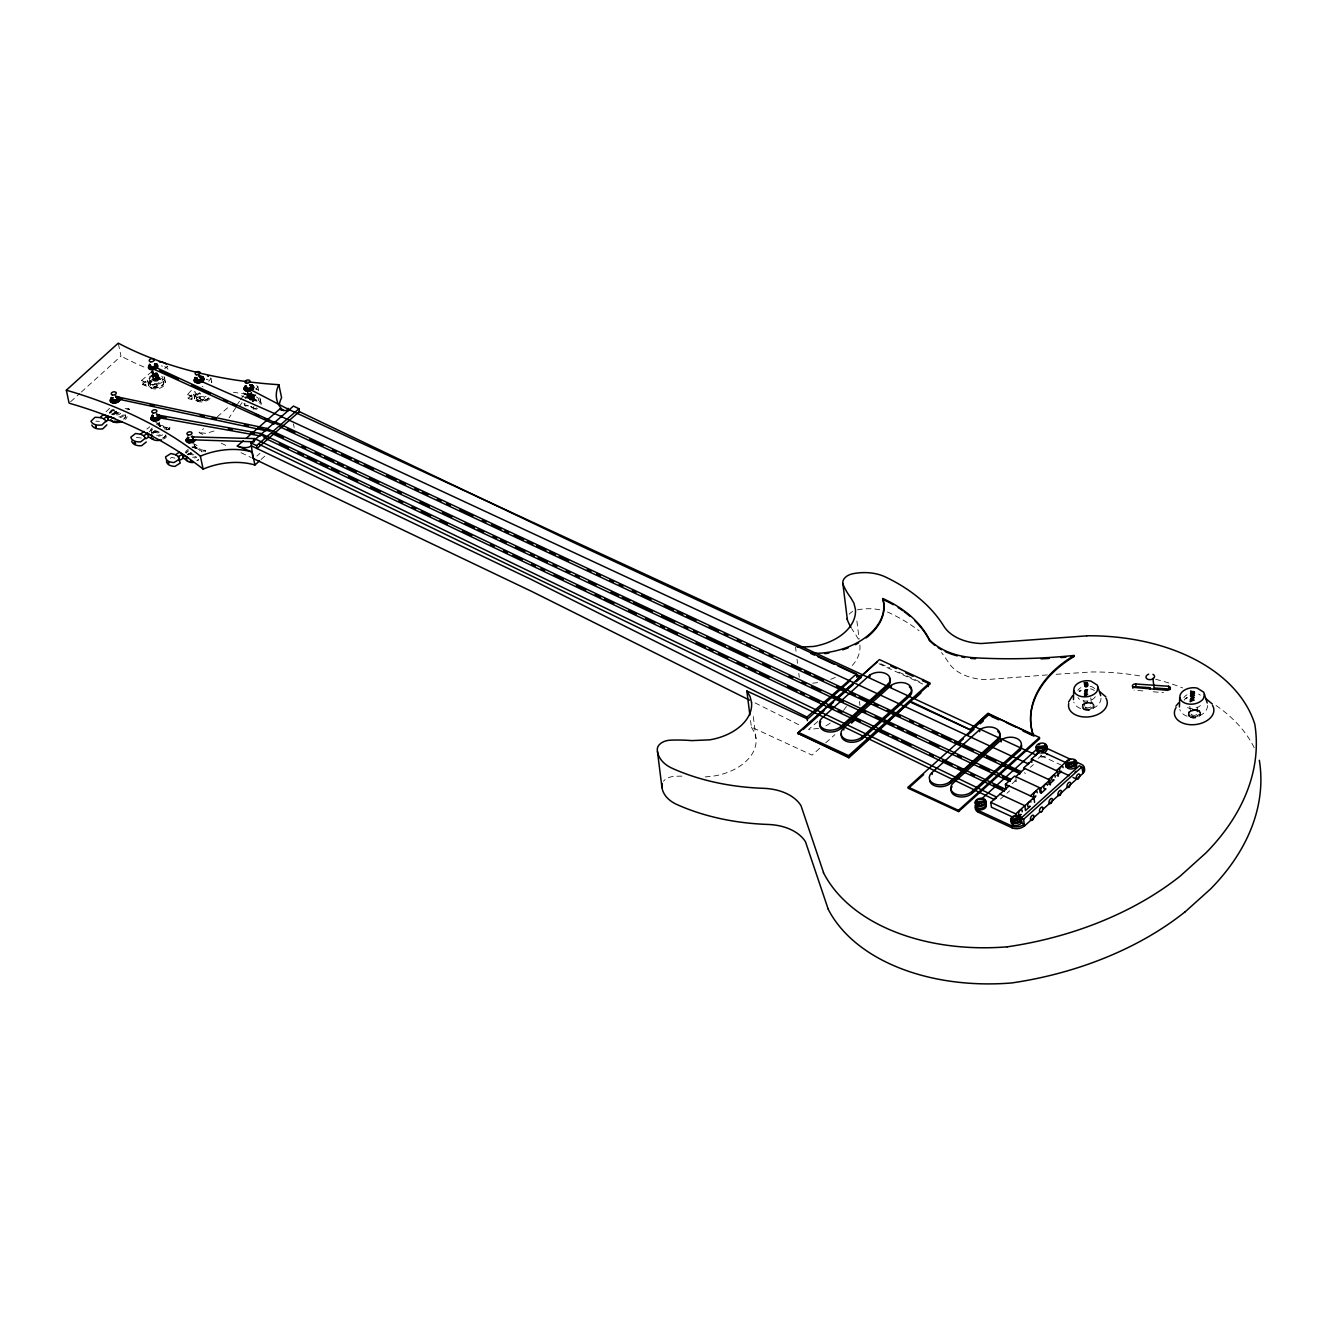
<?xml version="1.0" encoding="UTF-8"?>
<svg xmlns="http://www.w3.org/2000/svg" width="1327" height="1327" viewBox="0 0 1327 1327"><rect width="100%" height="100%" fill="white"/><g stroke="black" fill="none" stroke-linecap="round" stroke-linejoin="round"><path stroke-width="0.75" stroke-dasharray="5 3.75" d="M1101.028 698.201C1100.597 710.774 1077.972 713.744 1073.775 702.099M1207.537 705.566C1207.089 718.355 1184.049 721.39 1179.769 709.53M158.377 378.56C144.643 376.768 164.249 386.937 157.216 373.202M251.118 392.61L253.042 401.517L253.623 399.228L249.609 399.692L248.049 392.56M168.496 429.732C171.083 429.5 167.584 426.581 168.065 429.649M168.761 429.716L169.027 428.704M196.23 448.36L195.351 446.054M155.641 422.135L165.676 427.609L169.242 427.659A1.742 1.078 -12.6 0 1 169.043 429.683L169.209 429.583M155.84 430.296L156.536 431.723L158.991 431.789M202.019 400.024C206.548 398.664 199.614 400.688 202.567 399.327M167.965 429.351L169.027 429.533M169.408 429.367L168.015 429.202M155.425 386.771L154.33 386.572L156.486 385.958L156.039 387.252L154.579 387.086L155.657 386.704M245.279 398.216A8.559 5.126 -11.4 0 1 255.298 395.496L244.483 393.854L245.263 397.801L249.974 398.515L251.45 395.396L255.912 394.816M202.102 400.107L203.28 400.041L202.401 399.41M235.808 407.638L229.107 417.823M155.74 387.053L156.337 386.738M237.5 404.221L239.507 401.252M240.502 399.775L244.483 393.854M239.291 406.692L242.277 402.247M245.263 397.801L247.32 394.766L251.45 395.396M256.045 389.491L257.902 386.721A10.915 6.552 -11.4 0 0 255.729 385.145M843.425 710.509L846.477 706.478M197.109 393.174A8.559 5.142 -11.3 0 0 198.337 401.252L188.285 398.598L187.489 394.65L191.353 390.387M188.285 398.598L194.721 391.515M191.834 398.73L191.901 398.647A1.908 1.194 42.2 0 0 190.673 395.944A1.908 1.194 42.2 0 0 189.097 397.271A1.908 1.194 42.2 0 0 191.901 398.647M208.621 381.297L211.026 378.626A10.915 6.552 -11.3 0 0 210.578 377.979M253.855 408.069L252.711 407.472L253.905 406.626M106.077 411.801L110.406 407.522M109.842 412.813L112.712 409.977M1080.676 690.538L1079.879 690.903M70.613 401.766L79.786 393.472M81.312 392.079L121.006 356.1L118.252 343.146M256.907 456.024L259.992 453.27M261.021 459.524L265.599 455.41M819.688 748.312L812.091 755.129L751.381 727.113L750.369 719.085M825.759 742.838L834.882 734.644M1038.079 758.48L1041.114 755.76L1040.517 750.9M1012.119 783.71L1015.155 780.973L1014.558 776.129M1030.349 767.321L1033.385 764.584M1000.508 799.02L1009.615 790.826M157.83 379.804L156.271 372.671L157.05 376.603L162.276 378.593A8.559 5.142 -11.2 0 0 150.366 380.799A8.559 5.142 -11.2 0 0 151.56 387.982L142.354 384.482L141.574 380.534L152.306 371.129L154.264 380.501M142.354 384.482L155.176 373.235M164.697 368.624L167.567 366.103L168.347 370.051A10.915 6.569 -11.2 0 0 164.581 366.65M202.766 434.41L199.067 432.652L203.612 428.704M217.246 416.827L229.355 406.294M817.814 721.49L808.525 729.585L821.231 728.009M1186.985 698.035L1185.874 698.184M146.866 429.119L149.785 426.796M149.205 431.822L152.124 429.5M116.129 411.37L115.681 413.642L119.712 413.095M1079.067 691.467L1080.924 690.571L1079.166 691.4M1185.243 698.632L1187.018 698.002M126.911 409.728L128.819 409.678M185.282 452.905L188.583 450.798M170.337 458.263L171.78 457.4L174.865 458.163M1082.815 704.305L1087.46 701.734L1092.702 702.912L1093.415 707.407L1088.77 709.978L1083.529 708.8L1082.815 704.305L1082.932 705.267M1082.915 705.052L1087.543 702.481L1092.801 703.658M1083.562 709.016L1083.429 708.054L1088.687 709.232L1093.315 706.661L1093.431 707.623M1188.975 711.786L1193.703 709.165L1199.044 710.36L1199.774 714.938L1195.046 717.559L1189.705 716.364L1188.975 711.786L1189.108 712.765M1189.075 712.533L1193.786 709.912L1199.144 711.106M1189.722 716.58L1189.606 715.601L1194.947 716.796L1199.674 714.175L1199.79 715.153M203.28 451.163L204.839 451.13M213.962 431.01L206.299 433.348L199.067 432.652M166.771 429.583L168.479 429.268A1.742 1.078 -12.6 0 0 169.126 427.128L165.56 427.078L166.887 430.097M812.688 683.173L818.162 682.592M705.201 776.925L714.308 775.963A49.331 32.495 -7.1 0 0 756.008 738.442L753.039 714.357M125.186 408.666L128.039 408.417A1.742 1.078 -12.5 0 1 129.084 409.661L129.15 409.098M1047.351 674.912L985.861 679.656A48.701 32.08 -7.1 0 1 948.324 662.306A198.619 130.826 -7.1 0 0 941.506 652.602M1056.143 674.298L1091.275 671.976A190.574 125.534 -7.1 0 1 1142.132 676.339M187.489 394.65L199.664 398.15L203.927 397.171A8.559 5.142 -11.3 0 0 206 396.441M95.892 421.157L99.359 421.339M141.574 380.534L152.754 385.062L156.968 384.415A8.559 5.142 -11.2 0 0 164.034 376.52M1142.929 690.903L1134.685 690.206A2.637 1.742 -7.1 0 1 1134.054 690.073M1153.229 691.782L1163.53 692.661M136.399 437.363L141.375 438.059M249.957 398.531L249.177 394.567L249.974 398.515L256.094 399.46A8.559 5.126 -11.4 0 0 251.782 399.56M244.732 405.316L248.348 405.863A8.559 5.126 -11.4 0 1 243.919 403.524M192.432 453.967L190.856 452.938M153.069 375.093L152.306 371.129L153.086 375.077L157.067 376.586L156.287 372.638M200.443 393.588L199.564 393.107M880.713 663.732L889.803 667.945M898.91 672.159L920.756 682.26M879.005 663.799L922.696 684.002M1041.114 755.76L1060.721 764.816M1024.278 772.778L1025.472 773.342M1015.155 780.973L1016.349 781.537L1015.752 776.677M241.464 395.745L250.687 400.14L249.227 393.14M221.211 443.218L228.592 446.735M241.066 452.689L251.267 457.566M243.455 392.892L247.32 394.766M755.046 702.895L801.143 725.902M250.554 406.51L252.677 408.102M192.68 443.749C197.358 443.069 203.164 454.298 201.853 451.479M251.002 406.294L252.561 407.571A1.742 1.045 -11.4 0 0 253.805 407.688M199.664 398.15L201.339 399.958A1.742 1.045 -11.3 0 0 204.341 398.714L204.242 398.166A1.742 1.045 -11.3 0 1 201.24 399.427L199.564 397.619L203.927 397.171L204.341 398.714M165.676 427.609L166.555 428.77M194.87 447.78L193.991 446.121M858.387 639.199L855.218 633.759A115.482 76.054 -7.1 0 1 851.619 628.484M751.381 727.113L754.532 732.57L756.042 738.442M205.287 450.649L205.403 451.18A1.742 1.062 -12.7 0 0 204.69 450.583L201.14 449.687L204.557 450.052A1.742 1.062 -12.7 0 1 205.221 451.23M125.484 415.567L125.418 415.202A6.967 4.296 -12.5 0 1 122.864 419.597M114.686 413.576L113.807 409.612A3.152 1.941 -12.5 0 0 114.437 410.458M252.777 394.202L254.071 400.339M252.711 395.429L253.872 400.771M252.395 395.413L253.158 398.979M251.599 392.261L253.523 401.169M251.433 393.489L252.594 398.83M250.803 393.455L251.964 398.797M250.538 392.892L252.462 401.799M249.891 393.074L251.433 400.19M249.509 393.721L250.67 399.062M248.929 393.986L250.09 399.327M248.597 393.107L250.139 400.24M248.033 392.974L249.576 400.09M247.568 392.726L249.26 400.09M247.27 392.41L249.061 400.505M156.752 372.505L158.361 378.975M157.001 374.048L158.178 379.406M155.79 373.02L157.349 380.152M155.209 373.285L156.768 380.418M154.828 373.949L155.607 377.515M154.562 373.468L156.122 380.6M153.517 371.776L155.458 380.683M152.821 370.83L154.828 380.65M151.991 371.593L153.55 378.709M151.859 371.344L153.799 380.268M151.543 371.029L153.501 379.937M293.4 423.811L294.179 427.51M194.405 444.661L195.135 448.261M194.223 444.296L195.152 448.659M159.34 422.815L160.086 426.415M158.975 422.086L160.003 426.83M257.902 386.721L258.699 390.669M260.225 399.095L261.087 403.408M254.104 396.043L254.917 400.09M248.663 394.484L249.459 398.432M211.026 378.626L211.822 382.574A10.915 6.552 -11.3 0 0 206.232 379.356M193.825 394.517L194.671 398.83M164.548 377.78L165.394 382.093A8.559 5.142 -11.2 0 1 153.501 388.828A8.559 5.142 -11.2 0 1 152.058 380.036A8.559 5.142 -11.2 0 1 165.394 382.093M163.768 382.01A6.967 4.197 -11.2 0 1 154.081 387.501A6.967 4.197 -11.2 0 1 152.904 380.335A6.967 4.197 -11.2 0 1 163.768 382.01L163.835 382.375A6.967 4.197 -11.2 0 1 154.148 387.866A6.967 4.197 -11.2 0 1 152.97 380.7A6.967 4.197 -11.2 0 1 163.835 382.375M159.223 378.759A3.152 1.891 -11.2 0 0 154.314 378.013A3.152 1.891 -11.2 0 0 154.861 381.247A3.152 1.891 -11.2 0 0 159.223 378.759L158.427 374.712A3.152 1.891 -11.2 0 1 154.828 377.25A3.152 1.891 -11.2 0 1 152.505 374.861A3.152 1.891 -11.2 0 1 157.299 373.567M155.856 372.489L156.636 376.42M152.24 375.873L153.036 379.92M147.728 380.899L148.574 385.212M1199.044 710.36L1199.177 711.338M1197.253 707.026L1197.933 712.466M1194.947 716.796L1195.08 717.774M1193.703 709.165L1193.819 710.144M1189.821 706.246L1190.717 713.495M1092.702 702.912L1092.818 703.874M1090.728 697.869L1091.607 704.969M1088.687 709.232L1088.803 710.194M1087.46 701.734L1087.576 702.696M1083.86 700.656L1084.524 705.997M856.894 620.986L859.133 639.05M859.448 701.402L859.946 705.417M795.537 647.244L796.034 651.258M797.029 659.287L797.527 663.301M798.788 673.336L799.285 677.351M681.912 776.146A115.482 76.054 -7.1 0 0 674.68 776.312A12.49 8.227 -7.1 0 0 663.384 781.288M857.408 609.856A39.578 26.076 -7.1 0 1 882.521 610.42M887.448 612.012A39.578 26.076 -7.1 0 1 889.72 613.008A198.619 130.826 -7.1 0 1 919.064 630.723M849.197 614.136A12.49 8.227 -7.1 0 1 852.73 611.465M1155.668 679.291A190.574 125.534 -7.1 0 1 1182.639 687.917M1216.03 705.5A190.574 125.534 -7.1 0 1 1254.197 747.682M859.863 645.071A49.331 32.495 -7.1 0 1 850.59 667.232M835.33 677.4A49.331 32.495 -7.1 0 1 830.42 679.374M1045.377 756.125A5.291 3.483 -7.1 0 1 1038.958 756.473M161.347 365.92A10.915 6.569 -11.2 0 1 162.491 366.086M150.78 384.034A8.559 5.142 -11.2 0 1 148.425 378.145A8.559 5.142 -11.2 0 1 157.498 374.032M161.728 376.171A6.967 4.197 -11.2 0 1 157.415 383.354A6.967 4.197 -11.2 0 1 149.47 379.124A6.967 4.197 -11.2 0 1 160.501 375.508M157.067 385.46A1.742 1.045 -11.2 0 1 153.915 386.505M157.2 424.789A1.908 0.929 51.5 0 1 158.278 423.661A1.908 0.929 51.5 0 1 159.771 426.332M156.968 424.474A1.908 0.929 51.5 0 1 157.498 423.495A1.908 0.929 51.5 0 1 159.058 424.524M159.34 424.922A1.908 0.929 51.5 0 1 159.671 426.398M151.825 433.133A8.559 5.275 -12.6 0 1 154.844 430.728M166.671 436.633A8.559 5.275 -12.6 0 1 163.652 439.055M151.908 433.498A8.559 5.275 -12.6 0 1 154.927 431.076M165.875 434.841A6.967 4.28 -12.6 0 1 162.757 437.943M153.202 433.431A6.967 4.28 -12.6 0 1 155.657 431.457M165.958 435.206A6.967 4.28 -12.6 0 1 162.839 438.308M154.347 432.718A6.967 4.28 -12.6 0 1 157.382 431.142M162.707 434.808A8.559 5.275 -12.6 0 1 158.51 436.152M150.167 430.678A8.559 5.275 -12.6 0 1 152.273 427.957M158.178 425.519A8.559 5.275 -12.6 0 1 164.183 426.183M159.207 432.602A3.152 1.941 -12.6 0 1 155.69 432.22A3.152 1.941 -12.6 0 1 156.105 429.782M160.252 434.758A6.967 4.28 -12.6 0 1 156.702 435.289M151.759 432.95A6.967 4.28 -12.6 0 1 152.34 429.55M163.105 427.045A6.967 4.28 -12.6 0 1 165.195 429.815M158.958 424.939A3.152 1.941 -12.6 0 1 160.55 426.398M187.605 454.829A8.559 5.258 -12.7 0 1 191.022 452.64M198.519 459.573A6.967 4.28 -12.7 0 1 196.977 460.353M188.766 454.896A6.967 4.28 -12.7 0 1 191.569 453.121M198.586 459.922A6.967 4.28 -12.7 0 1 197.059 460.718M190.109 454.265A6.967 4.28 -12.7 0 1 191.652 453.469M196.711 457.317A8.559 5.258 -12.7 0 1 194.605 457.981M185.564 451.96A8.559 5.258 -12.7 0 1 188.185 449.389M192.183 447.746A8.559 5.258 -12.7 0 1 200.012 448.642M187.522 454.464A8.559 5.258 -12.7 0 1 189.048 453.27M193.842 454.746A3.152 1.941 -12.7 0 1 190.308 453.054M196.097 456.488A6.967 4.28 -12.7 0 1 192.581 457.284M186.576 453.287A6.967 4.28 -12.7 0 1 187.903 451.014M195.932 448.476A6.967 4.28 -12.7 0 1 200.178 451.313M192.05 447A3.152 1.941 -12.7 0 1 195.351 447.713M111.866 414.455A8.559 5.275 -12.5 0 1 117.406 411.619M113.127 414.887A6.967 4.296 -12.5 0 1 119.43 412.315M127.077 416.595A8.559 5.275 -12.5 0 1 125.451 419.398M111.949 414.82A8.559 5.275 -12.5 0 1 119.695 411.652M125.003 414.538A6.967 4.296 -12.5 0 1 122.947 419.946M114.454 414.256A6.967 4.296 -12.5 0 1 119.513 412.664M120.641 413.211A3.152 1.941 -12.5 0 1 115.598 414.588A3.152 1.941 -12.5 0 1 116.527 411.237M124.506 415.169A8.559 5.275 -12.5 0 1 118.966 418.005M109.395 413.377A8.559 5.275 -12.5 0 1 112.546 409.38M123.262 414.737A6.967 4.296 -12.5 0 1 116.958 417.308M110.937 413.278A6.967 4.296 -12.5 0 1 113.508 410.026M128.155 408.948A1.742 1.078 -12.5 0 1 129.266 409.612M208.671 397.801A6.967 4.18 -11.3 0 1 197.789 399.792A6.967 4.18 -11.3 0 1 199.647 392.925M210.064 398.515A8.559 5.142 -11.3 0 1 197.524 401.318A8.559 5.142 -11.3 0 1 197.176 393.538M208.737 398.166A6.967 4.18 -11.3 0 1 197.872 400.157A6.967 4.18 -11.3 0 1 199.714 393.29M197.557 397.304A8.559 5.142 -11.3 0 1 193.991 391.797M203.578 396.275A6.967 4.18 -11.3 0 1 195.484 391.896M200.394 394.152A3.152 1.891 -11.3 0 1 199.033 393.14M202.168 386.339A3.152 1.891 -11.3 0 1 202.915 386.456M244.284 404.851A8.559 5.126 -11.4 0 1 244.914 403.458M255.049 408.285A6.967 4.18 -11.4 0 1 253.291 408.749M245.827 404.801A6.967 4.18 -11.4 0 0 245.777 405.913L245.843 406.278A6.967 4.18 -11.4 0 1 245.893 405.166M251.931 400.505A6.967 4.18 -11.4 0 1 259.462 403.342M251.848 399.925A8.559 5.126 -11.4 0 1 261.021 404.785M257.62 408.6A8.559 5.126 -11.4 0 1 255.663 409.479M244.35 405.216A8.559 5.126 -11.4 0 1 244.981 403.823M249.41 399.775A3.152 1.891 -11.4 0 1 253.789 398.946A3.152 1.891 -11.4 0 1 254.22 401.583M259.727 397.851A8.559 5.126 -11.4 0 1 258.35 403.143M247.817 397.752A6.967 4.18 -11.4 0 1 256.841 397.155A6.967 4.18 -11.4 0 1 257.139 402.695M255.58 388.711A10.915 6.552 -11.4 0 1 258.085 390.072M256.692 407.92A6.967 4.18 -11.4 0 1 253.374 409.114M252.014 400.87A6.967 4.18 -11.4 0 1 259.13 402.678M248.481 398.067A3.152 1.891 -11.4 0 1 250.438 394.816A3.152 1.891 -11.4 0 1 254.021 396.723A3.152 1.891 -11.4 0 1 249.028 398.365M255.282 395.297A380.501 231.396 -11.9 0 1 233.353 392.228M143.88 366.982A380.501 231.396 -11.9 0 1 121.006 356.1M830.238 723.082A55.485 29.194 -64.3 0 1 825.726 725.919M1095.356 696.725A9.438 6.22 -7.1 0 1 1086.548 701.087A9.438 6.22 -7.1 0 1 1077.972 697.703M1079.398 691.433A9.438 6.22 -7.1 0 1 1081.173 690.173M1090.529 688.829A9.438 6.22 -7.1 0 1 1094.311 690.587M1077.823 690.388A9.438 6.22 -7.1 0 1 1080.858 687.651M1090.213 686.308A9.438 6.22 -7.1 0 1 1095.19 689.41M1200.454 705.566A9.621 6.336 -7.1 0 1 1185.243 706.428M1184.198 700.175A9.621 6.336 -7.1 0 1 1187.3 697.388M1183.883 697.604A9.621 6.336 -7.1 0 1 1186.985 694.817M1198.646 694.154A9.621 6.336 -7.1 0 1 1200.371 695.232M145.655 384.847L145.572 384.93A1.908 1.062 48.7 0 1 143.067 383.254A1.908 1.062 48.7 0 1 144.494 382.093A1.908 1.062 48.7 0 1 145.655 384.847M156.968 384.415L152.655 384.515L154.015 387.036A1.742 1.045 -11.2 0 0 157.167 386.008L156.968 384.415M1085.834 707.49A3.583 2.355 -7.1 0 0 1091.59 705.599A3.583 2.355 -7.1 0 0 1086.78 703.376A3.583 2.355 -7.1 0 0 1085.834 707.49M1084.541 709.912A6.088 4.014 -7.1 0 0 1094.194 706.528A6.088 4.014 -7.1 0 0 1085.834 702.895A6.088 4.014 -7.1 0 0 1084.541 709.912M1192.061 715.021A3.649 2.405 -7.1 0 0 1197.916 713.097A3.649 2.405 -7.1 0 0 1193.006 710.824A3.649 2.405 -7.1 0 0 1192.061 715.021M1190.701 717.26A6.204 4.081 -7.1 0 0 1200.553 713.81A6.204 4.081 -7.1 0 0 1192.011 710.127A6.204 4.081 -7.1 0 0 1190.701 717.26M1190.717 717.492A6.204 4.081 -7.1 0 0 1200.57 714.042A6.204 4.081 -7.1 0 0 1192.044 710.343A6.204 4.081 -7.1 0 0 1190.717 717.492"/><path stroke-width="1.5" d="M1084.391 682.642L1084.723 683.753M1084.408 682.974L1087.559 683.305M1190.651 692.81C1197.883 691.765 1192.459 691.367 1191.281 691.566M168.546 462.874L168.662 463.787M1194.4 695.464L1190.551 695.829L1192.044 694.469M1087.095 689.758C1089.649 689.426 1080.858 691.384 1087.078 689.725M1073.46 699.578L1073.692 690.571M1179.438 706.959L1179.686 697.786M1193.487 700.125L1190.419 699.346L1190.352 701.568M255.182 439.983L254.668 438.59L193.062 436.948L192.597 439.834M980.753 802.984L975.461 803.698L975.279 801.69A5.391 3.55 -7.1 0 1 979.309 798.472A5.391 3.55 -7.1 0 1 984.933 799.435L986.027 802.288L975.594 803.498A5.391 3.55 -7.1 0 0 981.184 805.356L981.764 805.24A3.002 1.974 -7.1 0 0 982.461 804.942M1011.025 820.816L1010.842 818.809A5.391 3.55 -7.1 0 1 1014.873 815.607A5.391 3.55 -7.1 0 1 1020.496 816.569C1027.894 822.027 999.463 820.235 1016.3 820.119M1046.953 746.67L1036.387 748.494L1036.205 746.487A5.391 3.55 -7.1 0 1 1040.235 743.286A5.391 3.55 -7.1 0 1 1045.842 744.248L1046.937 747.084L1041.662 747.798M1046.937 747.084L1036.503 748.295A5.391 3.55 -7.1 0 0 1042.11 750.17A5.391 3.55 -7.1 0 0 1046.821 746.819M1076.645 762.577L1066.079 764.418L1065.896 762.411A5.391 3.55 -7.1 0 1 1069.927 759.193A5.391 3.55 -7.1 0 1 1075.55 760.155L1076.645 763.008L1071.37 763.705M1076.645 763.008L1066.211 764.219A5.391 3.55 -7.1 0 0 1071.801 766.077A5.391 3.55 -7.1 0 0 1076.529 762.743M1098.026 687.087L1097.081 691.251A12.175 8.012 -7.1 0 1 1081.123 696.493A12.175 8.012 -7.1 0 1 1074.887 686.324A12.175 8.012 -7.1 0 1 1090.86 681.066L1097.263 685.08L1100.713 695.68M1204.485 694.237L1203.506 698.466A12.391 8.161 -7.1 0 1 1187.25 703.824A12.391 8.161 -7.1 0 1 1180.897 693.457A12.391 8.161 -7.1 0 1 1197.17 688.099L1203.705 692.18L1207.222 702.978M155.657 366.07L154.496 364.013M247.568 388.429L246.109 386.92M1191.281 691.616L1190.717 690.936L1191.032 692.827M1190.618 693.921L1194.482 693.291L1193.305 694.519M1194.4 695.514L1191.53 695.298M195.268 381.546L195.135 377.498L195.268 381.546L198.95 382.508L202.799 380.7L202.683 376.669L198.984 375.707M202.799 380.7L202.683 376.669M95.793 425.801C94.715 427.51 96.805 425.967 96.042 426.68M261.27 434.576L260.905 433.547L157.913 415.052M267.142 429.45L266.81 428.422L118.07 397.022L116.063 401.152L117.34 398.564L117.406 400.107M134.574 442.14L135.105 443.832L134.591 442.853M275.054 422.699L156.453 367.712M996.328 798.091L995.98 796.764L254.668 438.59L253.44 439.967L254.104 441.791M153.235 416.18C152.489 421.571 160.385 414.688 157.449 416.429M111.086 401.583L111.335 397.536L111.086 401.583L114.57 402.745L118.584 401.169L118.833 397.121L115.349 395.944M1193.139 698.45L1193.786 697.604M1193.753 697.886L1193.421 696.974M156.52 367.844L152.472 369.536L149.105 368.259L149.52 364.179L149.785 365.472M156.271 366.733L156.968 363.93L156.553 368.01L156.271 366.733L152.19 368.243L148.823 366.982M281.871 416.711L281.258 415.948L281.224 417.341M1036.37 755.096L1036.138 754.25L1035.773 755.743M1028.641 763.937L1028.408 763.075L1027.927 764.584M151.527 419.249L152.306 415.185L151.527 419.249L154.662 420.709L159.107 418.768M158.858 419.432L159.638 415.368L156.503 413.891M193.062 438.557C192.515 441.493 185.73 440.265 188.965 437.645M1075.467 764.236L1075.849 763.307A5.391 3.55 -7.1 0 0 1075.55 761.499M1193.603 697.139L1192.956 696.808A1.825 1.194 -7.1 0 0 1192.11 696.857L1191.198 698.234M1068.55 702.066L1072.598 695.68M153.152 366.998L155.392 365.373M118.335 398.697L117.158 398.946M977.103 807.446L978.414 804.875L976.854 805.423L980.753 801.923M1012.667 824.565L1013.977 822.01L1017.328 822.375A3.002 1.974 -7.1 0 0 1018.008 822.077M1067.721 768.167L1069.031 765.596L1067.472 766.143L1071.37 762.643M247.286 388.081L246.557 387.003L246.64 388.463M193.891 441.111L189.18 442.704L186.493 440.929L187.853 436.898M186.493 440.929L188.119 438.192M984.85 803.515L984.12 804.361M197.109 377.531C193.642 382.342 205.619 378.742 199.564 376.835M1010.311 780.923L1010.461 779.098L266.81 428.422L266.063 430.761L117.39 398.913M95.926 426.431L95.826 427.377M1175.888 706.113L1178.558 702.995M248.862 388.38L250.919 387.169L250.206 385.377M193.609 439.851L253.872 441.791M106.011 420.974L101.963 424.955A10.915 6.718 -12.5 0 1 90.966 421.223L95.03 417.292L100.238 417.557L103.191 414.638L112.712 417.839M106.873 424.839L102.826 428.82A10.915 6.718 -12.5 0 1 91.828 425.104M155.723 419.365L157.896 418.27L157.664 417.126M1184.945 912.014L1210.655 888.891A278.604 183.508 -7.1 0 0 1259.34 760.288M259.495 460.9L254.917 465.014A52.914 32.18 -11.9 0 0 203.131 469.111A503.762 306.338 -11.9 0 0 69.087 403.159L66.35 390.188L118.252 343.146A380.501 231.396 -11.9 0 0 247.004 381.645M850.126 680.768L807.596 719.002L746.869 691.002L749.871 715.071M798.572 733.649L798.423 732.421L879.436 659.585L929.663 682.808L929.812 684.035L848.799 756.871L797.842 733.284L834.733 700.109M837.818 697.338L853.178 683.521M856.263 680.751L877.064 662.057M803.167 729.518L824.084 710.691M830.238 705.168L833.306 702.398M838.316 697.902L853.294 684.433M856.379 681.663L861.24 677.301M869.732 675.144L822.126 717.94A11.993 7.896 -7.1 0 0 823.984 728.954A11.993 7.896 -7.1 0 0 840.771 726.549L888.36 683.77A12.092 7.962 -7.1 0 0 885.623 673.535A12.092 7.962 -7.1 0 0 869.732 675.144L869.948 676.969M820.75 721.639A11.993 7.896 -7.1 0 0 825.494 731.293A11.993 7.896 -7.1 0 0 841.003 728.374L888.592 685.578A12.092 7.962 -7.1 0 0 889.355 678.147M843.823 729.999L843.607 728.191L891.197 685.395A12.092 7.962 -7.1 0 1 907.104 683.787A12.092 7.962 -7.1 0 1 909.841 694.004L910.057 695.829L862.467 738.625A11.993 7.896 -7.1 0 1 848.351 741.926A11.993 7.896 -7.1 0 1 841.351 733.947M851.503 723.099L854.571 720.345M843.607 728.191A11.993 7.896 -7.1 0 0 845.448 739.205A11.993 7.896 -7.1 0 0 862.235 736.8L909.841 694.004M797.842 733.284L848.915 757.783L848.65 755.66L929.663 682.808M848.915 757.783L910.571 701.336L970.734 730.016L910.687 702.248M915.049 698.317L920.872 693.076M970.618 729.104L988.084 713.395L1033.235 735.125L1023.847 730.795M970.734 730.016L988.084 713.395M908.215 787.11L989.229 714.274L1039.456 737.513L1039.605 738.724L958.592 811.56L908.365 788.338L908.215 787.11L958.442 810.349L958.592 811.56M908.365 788.338L923.642 774.586M958.807 742.987L963.385 738.857M967.98 734.727L974.084 729.236M980.205 723.746L983.257 720.992M932.151 774.454L931.919 772.629L979.525 729.833A12.092 7.962 -7.1 0 1 995.416 728.224A12.092 7.962 -7.1 0 1 998.153 738.459L998.385 740.284L950.779 783.063A11.993 7.896 -7.1 0 1 938.139 786.612A11.993 7.896 -7.1 0 1 929.597 780.458M931.919 772.629A11.993 7.896 -7.1 0 0 933.777 783.66A11.993 7.896 -7.1 0 0 950.563 781.255L998.153 738.459M1000.989 740.084L953.4 782.88A11.993 7.896 -7.1 0 0 955.241 793.894A11.993 7.896 -7.1 0 0 972.027 791.489L1019.634 748.693A12.092 7.962 -7.1 0 0 1016.897 738.476A12.092 7.962 -7.1 0 0 1000.989 740.084L1001.221 741.909M952.006 786.579A11.993 7.896 -7.1 0 0 956.75 796.233A11.993 7.896 -7.1 0 0 972.26 793.314L1019.849 750.518A12.092 7.962 -7.1 0 0 1021.442 744.862M958.442 810.349L1039.456 737.513M981.416 799.053L1037.449 748.677M1031.792 762.328L1031.394 759.094L1040.517 750.9L1065.465 762.444L1066.079 767.305M1006.048 789.183L1005.435 784.323L1014.558 776.129L1040.7 788.221L1041.313 793.082L1040.119 792.518L1039.505 787.657L1030.399 795.852M1032.788 759.741L1023.664 767.935L1049.823 780.027L1050.42 784.887L1049.226 784.323L1048.629 779.463L1057.735 771.269L1031.394 759.094M1015.752 776.677L1024.859 768.482M1012.783 817.117L991.402 807.214L990.788 802.354L1009.018 785.966M1056.358 770.639L1065.465 762.444M1040.7 788.221L1049.823 780.027M1061.517 771.402L1056.956 775.499L1058.349 776.129L1057.735 771.269M1016.15 817.133L1015.752 813.899L1033.965 797.51L1005.435 784.323M1032.522 799.352L1035.558 796.615M1049.226 784.323L1053.787 780.226M1041.313 793.082L1045.875 788.984M1017.875 817.399L1020.911 814.662M1030.017 806.468L1025.472 810.565L1024.859 805.705L999.911 794.16M975.826 804.378A7.829 5.159 -7.1 0 0 978.016 810.366L1011.821 825.975A8.874 5.839 -7.1 0 0 1024.212 824.133L1021.707 822.989L1021.093 818.129L1079.332 765.779L1081.853 766.94L1082.699 771.584A7.813 5.142 -7.1 0 0 1081.555 764.385L1076.081 761.864M976.058 806.202A7.829 5.159 -7.1 0 0 978.248 812.19L1012.037 827.799A8.874 5.839 -7.1 0 0 1024.444 825.958L1023.631 819.29L1081.853 766.94M1024.461 825.975L1039.837 812.141M1042.922 809.37L1082.915 773.409A7.813 5.142 -7.1 0 0 1083.711 767.62M254.917 465.014L252.18 452.043L237.284 446.038L243.339 440.763M246.374 438.126L279.665 409.131A30.903 16.687 48.8 0 0 288.241 410.69M749.523 700.125L531.945 591.543L252.959 458.379L251.052 442.986L293.433 406.079L298.99 408.733L299.355 411.619L256.974 448.526L256.609 445.64L298.99 408.733M807.413 720.644L806.965 717.078L856.512 673.934L572.783 542.146L299.355 411.619M100.238 417.557L103.871 418.785L107.321 416.031L108.2 419.896L113.575 421.721A8.559 5.275 -12.5 0 1 110.871 419.913M105.878 421.737L108.184 419.913L107.321 416.031M145.423 438.126L140.728 441.858A10.915 6.718 -12.6 0 1 130.842 437.18L135.536 433.498L140.513 434.178L143.93 431.457M146.285 441.991L141.607 445.723A10.915 6.718 -12.6 0 1 131.705 441.045M134.641 443.118L135.619 443.467L134.11 442.704M135.105 443.832L135.089 443.069M113.259 397.669L112.496 399.626L115.814 400.024M140.513 434.178L143.78 435.72L147.645 433.216L149.006 433.846M145.937 438.756L148.508 437.081L153.368 439.353A8.559 5.275 -12.6 0 1 151.112 437.296M179.394 459.125L174.086 462.509A10.915 6.701 -12.7 0 1 165.593 456.853L170.901 453.519L175.546 454.68L179.427 452.192L186.775 457.085M168.429 463.239L168.562 462.277M252.578 387.418L252.86 388.711L252.147 384.764L252.578 387.418L247.253 389.408M249.327 390.785L249.061 389.491L245.08 388.911L245.362 390.188L249.327 390.785L252.827 388.546M1085.154 691.599L1086.647 691.417M1193.404 698.267L1192.807 698.549A1.742 1.145 -7.1 0 1 1191.712 698.483L1191.198 698.201M185.929 458.644A8.559 5.258 -12.7 0 0 187.654 460.95L183.491 458.18L182.612 454.315L178.332 456.538L175.546 454.68M166.472 460.718A10.915 6.701 -12.7 0 0 174.965 466.391L180.273 463.007L179.211 460.419L183.474 458.197L182.612 454.315M1193.305 694.485L1191.53 695.348L1193.222 695.298M194.986 380.268L198.668 381.214L202.517 379.422M198.917 382.342L202.766 380.55M1192.044 694.519L1193.554 693.789L1190.933 693.855M110.821 400.29L114.304 401.451L118.319 399.875L118.584 401.169M1020.762 771.451L1019.849 773.707L1020.762 771.451L274.689 421.671L273.445 422.898L273.992 423.943M1085.519 691.433C1083.048 692.993 1088.704 693.192 1086.631 691.384M1012.418 822.558L1013.977 822.01M1037.299 749.921L1038.676 750.651A5.391 3.55 -7.1 0 0 1042.79 750.418M1066.991 765.845L1068.384 766.558A5.391 3.55 -7.1 0 0 1074.737 765.082M977.734 805.854L977.767 805.837A5.391 3.55 -7.1 0 0 980.504 805.92M1011.937 822.242L1013.33 822.972A5.391 3.55 -7.1 0 0 1018.672 822.209M1085.569 695.331L1084.441 695.73L1087.029 694.452M151.245 417.955L154.396 419.415L158.576 418.138M1085.586 695.365L1087.576 694.17L1084.789 693.44M189.015 440.149L190.474 441.427L191.768 441.145L191.536 440M1086.597 694.618L1084.424 693.839M1085.868 684.118L1087.559 684.052L1087.559 685.478L1085.055 686.142L1087.559 686.076M150.532 367.446C148.574 366.799 150.631 363.946 151.295 366.899M186.211 439.619L188.915 441.41L193.228 440.464L193.493 441.775M1036.188 747.001L1046.688 745.459M1065.896 762.909L1076.396 761.383M975.279 802.188L985.779 800.662M1010.826 819.323L1021.342 817.78M1087.078 684.085L1084.408 684.201L1086.747 685.296A24.865 16.372 -7.1 0 0 1084.922 685.727C1085.536 689.31 1090.114 684.085 1085.801 684.566M1086.78 635.849L981.35 643.529A48.701 32.08 -7.1 0 1 943.829 626.178A198.619 130.826 -7.1 0 0 885.225 576.88A39.578 26.076 -7.1 0 0 852.913 573.728A12.49 8.227 -7.1 0 0 843.192 584.626A115.482 76.054 -7.1 0 0 850.723 597.631L853.875 603.072L855.384 608.944A49.331 32.495 -7.1 0 1 813.65 646.448L797.328 647.277M1085.801 684.516L1087.559 684.467M1193.819 700.059L1190.352 701.519M1190.618 693.872L1193.554 693.822M1193.819 700.109L1191.497 700.125M1085.652 683.654L1086.664 683.621M1190.551 695.879L1191.878 695.829M1084.408 682.692L1087.078 682.642M1085.818 686.092L1087.244 686.042M1192.873 692.18L1193.935 692.147M1191.264 692.213L1192.26 692.18M1193.421 692.711L1194.499 692.711M1019.849 773.707L279.416 426.564M1010.461 779.098L1009.714 781.354M1005.07 789.034L1003.992 791.191L1005.07 789.034L260.905 433.547L260.042 435.803M113.309 400.157L114.752 401.434L114.52 400.306M995.98 796.764L994.52 799.65L259.478 444.495M1135.663 683.986L1168.556 686.258A3.118 2.057 -7.1 0 1 1170.331 688.431A3.118 2.057 -7.1 0 1 1167.312 690.289L1134.353 687.469A2.637 1.742 -7.1 0 1 1132.462 685.462A2.637 1.742 -7.1 0 1 1135.663 683.986L1136.012 686.722A2.637 1.742 -7.1 0 0 1132.794 688.199M1136.012 686.722L1150.393 687.718M1154.507 688L1168.888 688.978A3.118 2.057 -7.1 0 1 1170.016 689.459M197.01 378.56L196.595 380.086M980.222 805.456L978.331 804.825M157.979 416.296L166.024 417.74M228.377 428.936L232.391 429.666M250.504 432.917L254.519 433.63M157.415 417.441L260.192 435.886M1085.038 684.566L1087.277 684.981M1084.789 684.931L1085.901 685.147M117.854 398.233L121.868 399.079M149.984 405.017L153.998 405.863M200.178 415.616L204.192 416.462M212.22 418.154L216.251 419M244.35 424.939L248.365 425.785M258.4 427.908L270.177 431.358M1084.822 693.955L1086.332 694.336M153.235 418.536L154.446 419.332L154.214 418.187M983.357 799.451L982.859 799.285A5.291 3.483 -7.1 0 0 978.795 799.567M1018.423 816.404L1019.617 816.802M108.184 419.913L106.873 415.882M978.546 806.119L976.373 805.124M197.723 381.114L196.612 380.268M279.665 409.131L283.397 410.624M196.363 379.157L281.39 416.578L1028.226 763.838M150.515 366.335L156.005 368.84A4.86 2.969 -12.3 0 1 149.287 369.022A4.86 2.969 -12.3 0 1 150.366 364.676M159.771 370.548L178.531 379.124M191.669 385.112L210.429 393.671M223.566 399.676L227.332 401.384M232.955 403.955L236.704 405.664M255.481 414.24L259.229 415.948M264.869 418.519L268.618 420.228M155.574 369.984L273.793 423.927M890.749 665.972L896.322 668.543M905.628 672.839L913.076 676.289M922.381 680.585L929.812 684.035M988.2 714.308L999.463 719.516M1006.961 722.983L1016.349 727.312M991.236 716.348L998.684 719.798M1022.868 730.978L1034.015 736.137M1073.974 760.305L1074.87 760.719M1046.953 748.395L1070.624 759.343M1035.956 754.997L287.909 409.064L246.092 387.335M814.28 655.057L810.648 653.382L820.716 653.166A63.995 42.165 -7.1 0 0 882.754 598.56M817.93 656.749L834.285 664.313M837.918 665.988L854.273 673.552M856.081 674.398L860.875 676.604M856.197 675.31L860.991 677.516M1059.958 771.402L1069.263 775.714M1072.979 777.423L1076.695 779.148M990.788 802.354L1015.752 813.899M1021.093 818.129L1023.631 819.29M798.423 732.421L848.65 755.66M274.241 422.799L277.99 424.557M287.362 428.953L294.859 432.469M309.855 439.502L322.992 445.64M332.364 450.035L336.113 451.794M341.736 454.431L351.108 458.827M354.856 460.585L358.605 462.343M364.228 464.981L373.6 469.376M386.721 475.53L396.093 479.926M399.842 481.684L405.465 484.322M414.837 488.718L418.586 490.476M422.334 492.217L427.957 494.855M437.329 499.251L441.078 501.009M446.701 503.646L450.45 505.405M459.822 509.8L472.943 515.954M482.315 520.35L486.064 522.108M491.687 524.746L501.059 529.141M504.807 530.9L508.556 532.658M514.179 535.295L523.551 539.691M527.3 541.449L532.923 544.07M536.672 545.828L546.044 550.224M549.809 551.982L555.432 554.62M559.181 556.378L568.553 560.774M587.297 569.565L591.046 571.323M596.669 573.961L600.418 575.719M609.79 580.115L613.538 581.873M619.162 584.51L622.91 586.269M632.282 590.664L636.031 592.423M641.654 595.043L651.026 599.439M664.147 605.593L673.519 609.989M677.268 611.747L682.891 614.384M686.64 616.143L696.012 620.538M709.132 626.692L718.504 631.088M724.127 633.725L727.876 635.484M737.248 639.879L740.997 641.638M746.62 644.275L750.369 646.017M759.741 650.412L763.489 652.171M769.113 654.808L772.878 656.566M791.622 665.358L800.994 669.753M804.743 671.512L810.366 674.149M814.115 675.907L823.486 680.303M836.607 686.457L845.979 690.853M851.602 693.49L855.351 695.248M859.1 696.99L868.472 701.386M874.095 704.023L877.844 705.782M887.216 710.177L900.336 716.331M909.708 720.727L913.457 722.485M919.08 725.123L922.829 726.881M932.201 731.277L937.824 733.914M941.573 735.672L950.945 740.068M954.694 741.826L960.317 744.464M964.066 746.222L973.437 750.601M986.558 756.755L995.93 761.151M1001.57 763.788L1005.319 765.546M1009.067 767.305L1018.439 771.7M273.926 433.133L283.298 437.545M302.025 446.37L305.774 448.144M315.129 452.557L320.752 455.211M324.501 456.969L333.857 461.398M337.605 463.156L343.229 465.81M346.977 467.568L356.333 471.997M369.453 478.168L378.809 482.58M397.536 491.421L401.285 493.18M420.012 502.021L429.384 506.433M442.488 512.62L451.86 517.032M464.964 523.22L474.336 527.632M478.085 529.39L483.692 532.044M493.063 536.456L496.812 538.231M500.561 539.989L506.168 542.643M515.539 547.056L524.911 551.468M530.518 554.122L534.267 555.897M538.016 557.655L547.371 562.067M552.994 564.721L556.743 566.496M566.115 570.909L569.847 572.667M575.47 575.321L579.219 577.096M588.591 581.508L596.072 585.041M611.067 592.107L618.548 595.641M622.297 597.399L629.794 600.932M633.526 602.707L652.27 611.531M661.626 615.944L674.746 622.131M684.102 626.543L687.85 628.318M693.474 630.955L697.222 632.73M706.578 637.142L725.305 645.984M729.054 647.742L747.781 656.583M762.76 663.633L770.257 667.166M788.984 676.007L792.733 677.765M802.105 682.194L805.837 683.952M811.46 686.606L820.832 691.019M833.937 697.206L843.308 701.618M862.036 710.443L865.785 712.217M875.14 716.63L880.763 719.284M884.512 721.042L893.867 725.471M897.616 727.229L903.239 729.883M906.988 731.641L916.343 736.054M929.464 742.241L938.819 746.653M957.547 755.494L961.295 757.253M980.023 766.094L989.395 770.506M1002.499 776.693L1009.996 780.226M271.687 433.415L1009.532 781.338M148.508 437.081L147.247 433.017M251.052 442.986L256.609 445.64M260.556 434.725L266.163 437.396M279.251 443.649L288.589 448.111M297.928 452.573L303.535 455.261M307.283 457.035L316.622 461.497M320.371 463.289L327.835 466.855M331.584 468.647L339.048 472.213M348.404 476.692L357.743 481.154M370.83 487.391L380.169 491.869M398.863 500.793L402.612 502.568M411.951 507.047L415.683 508.822M421.289 511.509L430.645 515.971M439.983 520.433L447.464 523.999M462.41 531.148L471.765 535.61M490.459 544.534L494.191 546.326M503.53 550.788L507.279 552.579M512.885 555.25L522.224 559.712M531.58 564.174L535.312 565.965M540.918 568.653L544.651 570.428M554.006 574.89L563.345 579.368M576.432 585.605L585.771 590.067M595.126 594.546L600.733 597.216M604.465 599.008L613.82 603.47M628.766 610.602L636.247 614.185M645.585 618.647L654.941 623.109M660.547 625.78L664.28 627.571M668.012 629.363L677.367 633.825M696.061 642.749L705.4 647.211M709.132 649.003L712.881 650.794M718.488 653.465L727.826 657.927M737.182 662.389L744.646 665.972M748.395 667.746L755.876 671.329M759.608 673.104L768.947 677.566M787.641 686.507L796.996 690.969M800.728 692.744L804.461 694.535M810.067 697.222L819.423 701.684M828.761 706.146L832.51 707.921M838.117 710.608L841.849 712.4M851.188 716.862L860.543 721.324M879.237 730.248L888.576 734.71M892.308 736.502L897.915 739.172M901.663 740.964L911.002 745.426M929.696 754.35L933.428 756.141M942.784 760.603L952.122 765.065M957.729 767.752L961.478 769.527M970.817 774.006L974.549 775.781M993.243 784.705L1002.598 789.183M263.924 437.678L1003.992 791.191M806.965 717.078L530.402 579.053L251.417 445.872A30.903 16.687 48.8 0 1 237.284 446.038M1206.326 699.014L1212.38 704.073M1099.851 691.782L1105.789 696.741M183.474 458.197L182.263 454.099M103.871 418.785L106.077 421.041M143.78 435.72L145.472 438.192M746.869 691.002L750.037 696.443L751.546 702.315M179.427 459.208L178.332 456.538L179.211 460.419M986.027 801.856L975.461 803.698M823.52 872.536L801.01 805.688A48.701 32.08 -7.1 0 0 763.473 788.321A198.619 130.826 -7.1 0 1 672.275 768.333A39.578 26.076 -7.1 0 1 657.28 749.622A12.49 8.227 -7.1 0 1 670.185 740.184A115.482 76.054 -7.1 0 1 691.682 740.615L709.812 739.836A49.331 32.495 -7.1 0 0 751.513 702.315M828.031 908.663L805.506 841.816A48.701 32.08 -7.1 0 0 767.985 824.449A198.619 130.826 -7.1 0 1 676.787 804.461A39.578 26.076 -7.1 0 1 661.791 785.75A12.49 8.227 -7.1 0 1 662.14 783.477M250.571 387.584L250.82 388.695M244.914 387.534L244.632 386.24L245.362 390.188M201.306 377.78L201.223 380.152L200.974 379.024M200.178 376.934L200.427 378.062M200.559 379.389L200.792 380.517M198.668 381.214L198.95 382.508M155.193 365.788L155.441 366.915M154.844 366.186L155.093 367.314M152.19 368.243L152.472 369.536M248.846 381.877A380.501 231.396 -11.9 0 0 278.852 384.697L281.589 397.652A53.13 32.312 -11.9 0 0 279.466 403.806M66.35 390.188A503.762 306.338 -11.9 0 1 200.377 456.14L203.131 469.111M116.859 399.377L117.091 400.522M116.394 399.742L116.627 400.87M115.184 400.207L115.416 401.351M114.304 401.451L114.57 402.745M113.873 400.29L114.122 401.417M192.166 435.969L192.432 437.263M190.889 440.199L191.121 441.327M190.225 440.282L190.474 441.427M189.595 440.265L189.827 441.41M188.915 441.41L189.18 442.704M159.638 415.368L159.87 416.496M157.266 417.507L157.498 418.652M156.752 417.839L156.984 418.967M156.138 418.088L156.387 419.216M154.396 419.415L154.662 420.709M153.683 418.022L153.915 419.15M152.987 416.595L153.501 418.884M1168.556 686.258L1168.888 688.978M1152.898 678.296L1154.291 689.476A2.438 1.609 -7.1 0 0 1153.843 688.73M1033.152 735.141A115.681 76.203 -7.1 0 1 1074.223 656.434L1074.041 655.472A428.223 282.07 -7.1 0 1 975.362 657.827A68.191 44.919 -7.1 0 1 929.414 639.647A140.247 92.376 -7.1 0 0 882.837 598.527L882.936 599.456A63.995 42.165 -7.1 0 1 866.133 637.905M1082.699 771.584L1082.915 773.409M1033.965 797.51L1034.579 802.371M1019.634 748.693L1019.849 750.518M1011.821 825.975L1012.037 827.799M989.229 714.274L989.378 715.485M975.362 657.827L975.478 658.739A68.191 44.919 -7.1 0 1 970.767 658.358M979.525 729.833L979.741 731.658M978.032 810.349L978.264 812.174M972.027 791.489L972.26 793.314M950.563 781.255L950.779 783.063M929.431 639.631L929.53 640.543A68.191 44.919 -7.1 0 0 935.004 645.436M928.037 685.628L928.154 686.54M923.327 679.524L923.443 680.436M891.197 685.395L891.429 687.22M888.36 683.77L888.592 685.578M856.512 673.934L856.96 677.5M862.235 736.8L862.467 738.625M842.861 583.548L847.356 619.676M840.771 726.549L841.003 728.374M798.257 733.499L798.373 734.412M657.462 751.513L661.957 787.641M1087.078 682.675L1087.559 683.339M827.915 908.68A190.574 125.534 -7.1 0 0 1011.638 982.959A278.604 183.508 -7.1 0 0 1184.895 911.981M850.972 627.406A115.482 76.054 -7.1 0 1 847.688 620.754A12.49 8.227 -7.1 0 1 847.273 618.548M1086.78 635.766A190.574 125.534 -7.1 0 1 1254.795 724.16A278.604 183.508 -7.1 0 1 1206.11 852.747L1180.449 875.886A278.604 183.508 -7.1 0 1 1007.143 946.848M1007.143 946.831A190.574 125.534 -7.1 0 1 823.42 872.569M858.536 642.915A63.995 42.165 -7.1 0 1 855.218 644.69M848.169 647.841A63.995 42.165 -7.1 0 1 842.579 649.832M828.877 653.083A63.995 42.165 -7.1 0 1 824.863 653.647M882.936 599.439A140.247 92.376 -7.1 0 1 893.32 604.697M898.163 607.617A140.247 92.376 -7.1 0 1 902.775 610.685M904.251 611.747A140.247 92.376 -7.1 0 1 909.858 616.176M914.983 620.87A140.247 92.376 -7.1 0 1 929.53 640.543M964.629 657.512A68.191 44.919 -7.1 0 1 961.644 656.931M957.265 655.903A68.191 44.919 -7.1 0 1 945.172 651.524M941.54 649.666A68.191 44.919 -7.1 0 1 938.156 647.642M1074.157 656.367A428.223 282.07 -7.1 0 1 1070.856 656.699M1065.896 657.164A428.223 282.07 -7.1 0 1 1060.937 657.578M1049.358 658.408A428.223 282.07 -7.1 0 1 1041.098 658.872M1033.053 734.229A115.681 76.203 -7.1 0 1 1074.107 655.521M1020.845 814.314A2.853 1.476 -65.2 0 1 1018.622 813.783A2.853 1.476 -65.2 0 1 1020.596 809.901A2.853 1.476 -65.2 0 1 1022.138 811.792M1149.663 689.343A2.438 1.609 -7.1 0 1 1149.978 688.945M997.672 731.277A12.092 7.962 -7.1 0 1 998.385 740.284M909.343 686.839A12.092 7.962 -7.1 0 1 910.057 695.829M1035.84 795.901A2.853 1.476 -65.2 0 1 1033.633 795.553A2.853 1.476 -65.2 0 1 1035.276 791.705A2.853 1.476 -65.2 0 1 1037.2 792.717M1053.87 779.729A2.853 1.476 -65.2 0 1 1051.648 779.181A2.853 1.476 -65.2 0 1 1053.621 775.3A2.853 1.476 -65.2 0 1 1055.147 777.191M1060.754 771.468A2.853 1.476 -65.2 0 1 1059.493 769.66A2.853 1.476 -65.2 0 1 1061.434 766.425A2.853 1.476 -65.2 0 1 1063.043 767.653M985.281 803.913A5.291 3.483 -7.1 0 1 982.295 809.586A5.291 3.483 -7.1 0 1 975.826 806.119M1045.527 788.785A2.853 1.476 -65.2 0 1 1043.768 787.641A2.853 1.476 -65.2 0 1 1045.593 784.058A2.853 1.476 -65.2 0 1 1047.351 785.202M1029.885 806.169A2.853 1.476 -65.2 0 1 1027.762 806.169A2.853 1.476 -65.2 0 1 1028.724 802.586A2.853 1.476 -65.2 0 1 1031.029 801.972M1152.947 674.348A4.313 2.853 -7.1 0 1 1153.611 678.329A4.313 2.853 -7.1 0 1 1147.573 679.192A4.313 2.853 -7.1 0 1 1146.893 675.227M1147.706 674.647A4.313 2.853 -7.1 0 1 1148.684 674.216M1074.621 760.471A5.291 3.483 -7.1 0 1 1075.434 765.331A5.291 3.483 -7.1 0 1 1068.019 766.392A5.291 3.483 -7.1 0 1 1067.207 761.532M1068.202 760.819A5.291 3.483 -7.1 0 1 1069.413 760.305M1074.041 764.8A3.002 1.974 -7.1 0 1 1073.079 765.662M1074.09 763.274A3.002 1.974 -7.1 0 1 1074.273 763.771M1075.716 763.108A5.291 3.483 -7.1 0 1 1075.102 767.752A5.291 3.483 -7.1 0 1 1068.169 768.449L1067.223 767.852A5.291 3.483 -7.1 0 1 1067.356 763.589M1076.064 771.335A5.291 3.483 -7.1 0 1 1075.069 772.032M984.004 799.733A5.291 3.483 -7.1 0 1 985.082 804.344A5.291 3.483 -7.1 0 1 978.181 805.953A5.291 3.483 -7.1 0 1 975.876 801.624M976.589 800.795A5.291 3.483 -7.1 0 1 977.584 800.098M985.911 802.022A5.391 3.55 -7.1 0 1 981.184 805.356M985.098 802.387A5.291 3.483 -7.1 0 1 984.485 807.032A5.291 3.483 -7.1 0 1 977.551 807.728L976.606 807.131A5.291 3.483 -7.1 0 1 976.025 803.698M983.108 805.074A5.391 3.55 -7.1 0 1 981.88 805.605M984.252 799.999A5.391 3.55 -7.1 0 1 985.231 802.586M1014.359 816.702A5.291 3.483 -7.1 0 1 1021.525 819.688A5.291 3.483 -7.1 0 1 1013.728 823.072A5.291 3.483 -7.1 0 1 1013.148 817.233M1021.641 821.131A5.291 3.483 -7.1 0 1 1018.937 824.78A5.291 3.483 -7.1 0 1 1013.115 824.847L1012.153 824.249A5.291 3.483 -7.1 0 1 1011.589 820.816M1019.816 817.133A5.391 3.55 -7.1 0 1 1020.795 819.721M1046.539 745.89A5.291 3.483 -7.1 0 1 1041.513 751.016A5.291 3.483 -7.1 0 1 1036.802 746.438M1038.51 744.911A5.291 3.483 -7.1 0 1 1039.704 744.381M1044.913 744.547A5.291 3.483 -7.1 0 1 1045.875 745.144M1044.349 748.876A3.002 1.974 -7.1 0 1 1043.37 749.755M1044.382 747.35A3.002 1.974 -7.1 0 1 1044.581 747.847M1046.008 747.201A5.291 3.483 -7.1 0 1 1046.273 751.065A5.291 3.483 -7.1 0 1 1040.965 753.072M1039.638 752.923A5.291 3.483 -7.1 0 1 1038.477 752.525L1037.515 751.928A5.291 3.483 -7.1 0 1 1036.934 748.494M1047.467 753.686A5.291 3.483 -7.1 0 1 1047.086 754.582M1037.017 754.267A5.291 3.483 -7.1 0 1 1037.051 753.354M1044.017 749.871A5.391 3.55 -7.1 0 0 1045.029 749.158L1046.157 747.4A5.391 3.55 -7.1 0 0 1045.842 745.575M155.126 363.731A4.86 2.969 -12.3 0 1 156.885 368.143M159.373 361.923A10.915 6.569 -11.2 0 1 166.24 364.129M153.202 415.55A4.86 2.936 -11.7 0 0 153.351 420.692A4.86 2.936 -11.7 0 0 160.484 417.109A4.86 2.936 -11.7 0 1 153.385 420.858A4.86 2.936 -11.7 0 1 153.235 415.716M156.851 414.754A4.86 2.936 -11.7 0 1 159.804 415.716M156.885 414.903A4.86 2.936 -11.7 0 1 159.837 415.882M161.629 439.884A8.559 5.275 -12.6 0 1 151.195 437.661M152.505 435.488A8.559 5.275 -12.6 0 1 151.129 434.576M195.533 439.569A4.86 2.936 -11.7 0 1 188.417 442.72A4.86 2.936 -11.7 0 1 187.804 437.86M191.353 436.782A4.86 2.936 -11.7 0 1 193.659 437.064M193.36 462.542A8.559 5.258 -12.7 0 1 186.012 459.009M191.801 461.481A6.967 4.28 -12.7 0 1 190.242 461.149M188.351 457.832A8.559 5.258 -12.7 0 1 185.647 456.04M115.648 396.806A4.86 2.936 -11.8 0 1 119.513 400.372A4.86 2.936 -11.8 0 1 112.181 402.595A4.86 2.936 -11.8 0 1 112.098 397.868M118.883 397.669A4.86 2.936 -11.8 0 1 118.053 401.948A4.86 2.936 -11.8 0 1 111.319 402.33A4.86 2.936 -11.8 0 1 112.131 398.034M115.681 396.955A4.86 2.936 -11.8 0 1 117.987 397.237M122.034 421.571A8.559 5.275 -12.5 0 1 110.954 420.261M119.679 421.289A6.967 4.296 -12.5 0 1 114.586 421.157M114.636 418.27A8.559 5.275 -12.5 0 1 111.136 417.093M199.282 376.719A4.86 2.969 -12.3 0 1 203.694 380.02A4.86 2.969 -12.3 0 1 196.562 382.64A4.86 2.969 -12.3 0 1 195.799 377.813M195.849 377.979A4.86 2.969 -12.3 0 0 196.562 382.64A4.86 2.969 -12.3 0 0 203.661 379.854A4.86 2.969 -12.3 0 0 199.249 376.553M207.543 375.956A10.915 6.552 -11.3 0 1 208.472 376.354M249.658 385.046A4.86 2.969 -12.3 0 1 253.275 388.761A4.86 2.969 -12.3 0 1 245.86 390.868A4.86 2.969 -12.3 0 1 246.076 386.041M249.625 384.88A4.86 2.969 -12.3 0 1 253.225 388.612A4.86 2.969 -12.3 0 1 245.827 390.702A4.86 2.969 -12.3 0 1 246.042 385.892M283.066 410.391A53.13 32.312 -11.9 0 1 278.852 384.697M200.377 456.14A52.914 32.18 -11.9 0 1 252.18 452.043M1105.955 698.135A19.474 12.822 -7.1 0 1 1090.014 716.729A19.474 12.822 -7.1 0 1 1068.733 703.476M1212.546 705.5A19.839 13.071 -7.1 0 1 1193.736 724.708A19.839 13.071 -7.1 0 1 1176.054 707.54M1021.491 818.643L1021.475 819.157A5.391 3.55 -7.1 0 1 1016.747 822.491A5.391 3.55 -7.1 0 1 1011.157 820.633L1021.491 818.643M287.312 409.098C288.158 411.486 289.037 406.526 287.312 409.098M1032.622 819.771A2.853 1.476 -65.2 0 0 1033.484 815.276A2.853 1.476 -65.2 0 0 1030.465 818.361A2.853 1.476 -65.2 0 0 1032.622 819.771M1060.157 794.939A2.853 1.476 -65.2 0 0 1061.019 790.444A2.853 1.476 -65.2 0 0 1058.001 793.546A2.853 1.476 -65.2 0 0 1060.157 794.939M1051.2 803.001A2.853 1.476 -65.2 0 0 1052.046 798.522A2.853 1.476 -65.2 0 0 1049.043 801.608A2.853 1.476 -65.2 0 0 1051.2 803.001M1041.662 811.626A2.853 1.476 -65.2 0 0 1042.524 807.131A2.853 1.476 -65.2 0 0 1039.505 810.233A2.853 1.476 -65.2 0 0 1041.662 811.626M1069.214 786.828A2.853 1.476 -65.2 0 0 1070.076 782.333A2.853 1.476 -65.2 0 0 1067.057 785.435A2.853 1.476 -65.2 0 0 1069.214 786.828M1078.42 778.584A2.853 1.476 -65.2 0 0 1079.282 774.089A2.853 1.476 -65.2 0 0 1076.263 777.191A2.853 1.476 -65.2 0 0 1078.42 778.584M150.697 361.79A2.571 1.559 -12.3 0 0 154.264 359.7A2.571 1.559 -12.3 0 0 150.266 359.119A2.571 1.559 -12.3 0 0 150.697 361.79M153.119 412.913A2.571 1.559 -11.7 0 0 156.885 411.022A2.571 1.559 -11.7 0 0 153.036 410.192A2.571 1.559 -11.7 0 0 153.119 412.913M187.92 434.858A2.571 1.559 -11.7 0 0 191.967 433.265A2.571 1.559 -11.7 0 0 188.451 432.088A2.571 1.559 -11.7 0 0 187.92 434.858M112.198 394.865A2.571 1.559 -11.8 0 0 116.245 393.273A2.571 1.559 -11.8 0 0 112.729 392.095A2.571 1.559 -11.8 0 0 112.198 394.865M196.346 374.745A2.571 1.576 -12.3 0 0 200.211 372.937A2.571 1.576 -12.3 0 0 196.496 371.975A2.571 1.576 -12.3 0 0 196.346 374.745M246.44 383.188A2.571 1.576 -12.3 0 0 249.99 381.098A2.571 1.576 -12.3 0 0 245.993 380.501A2.571 1.576 -12.3 0 0 246.44 383.188"/></g></svg>
